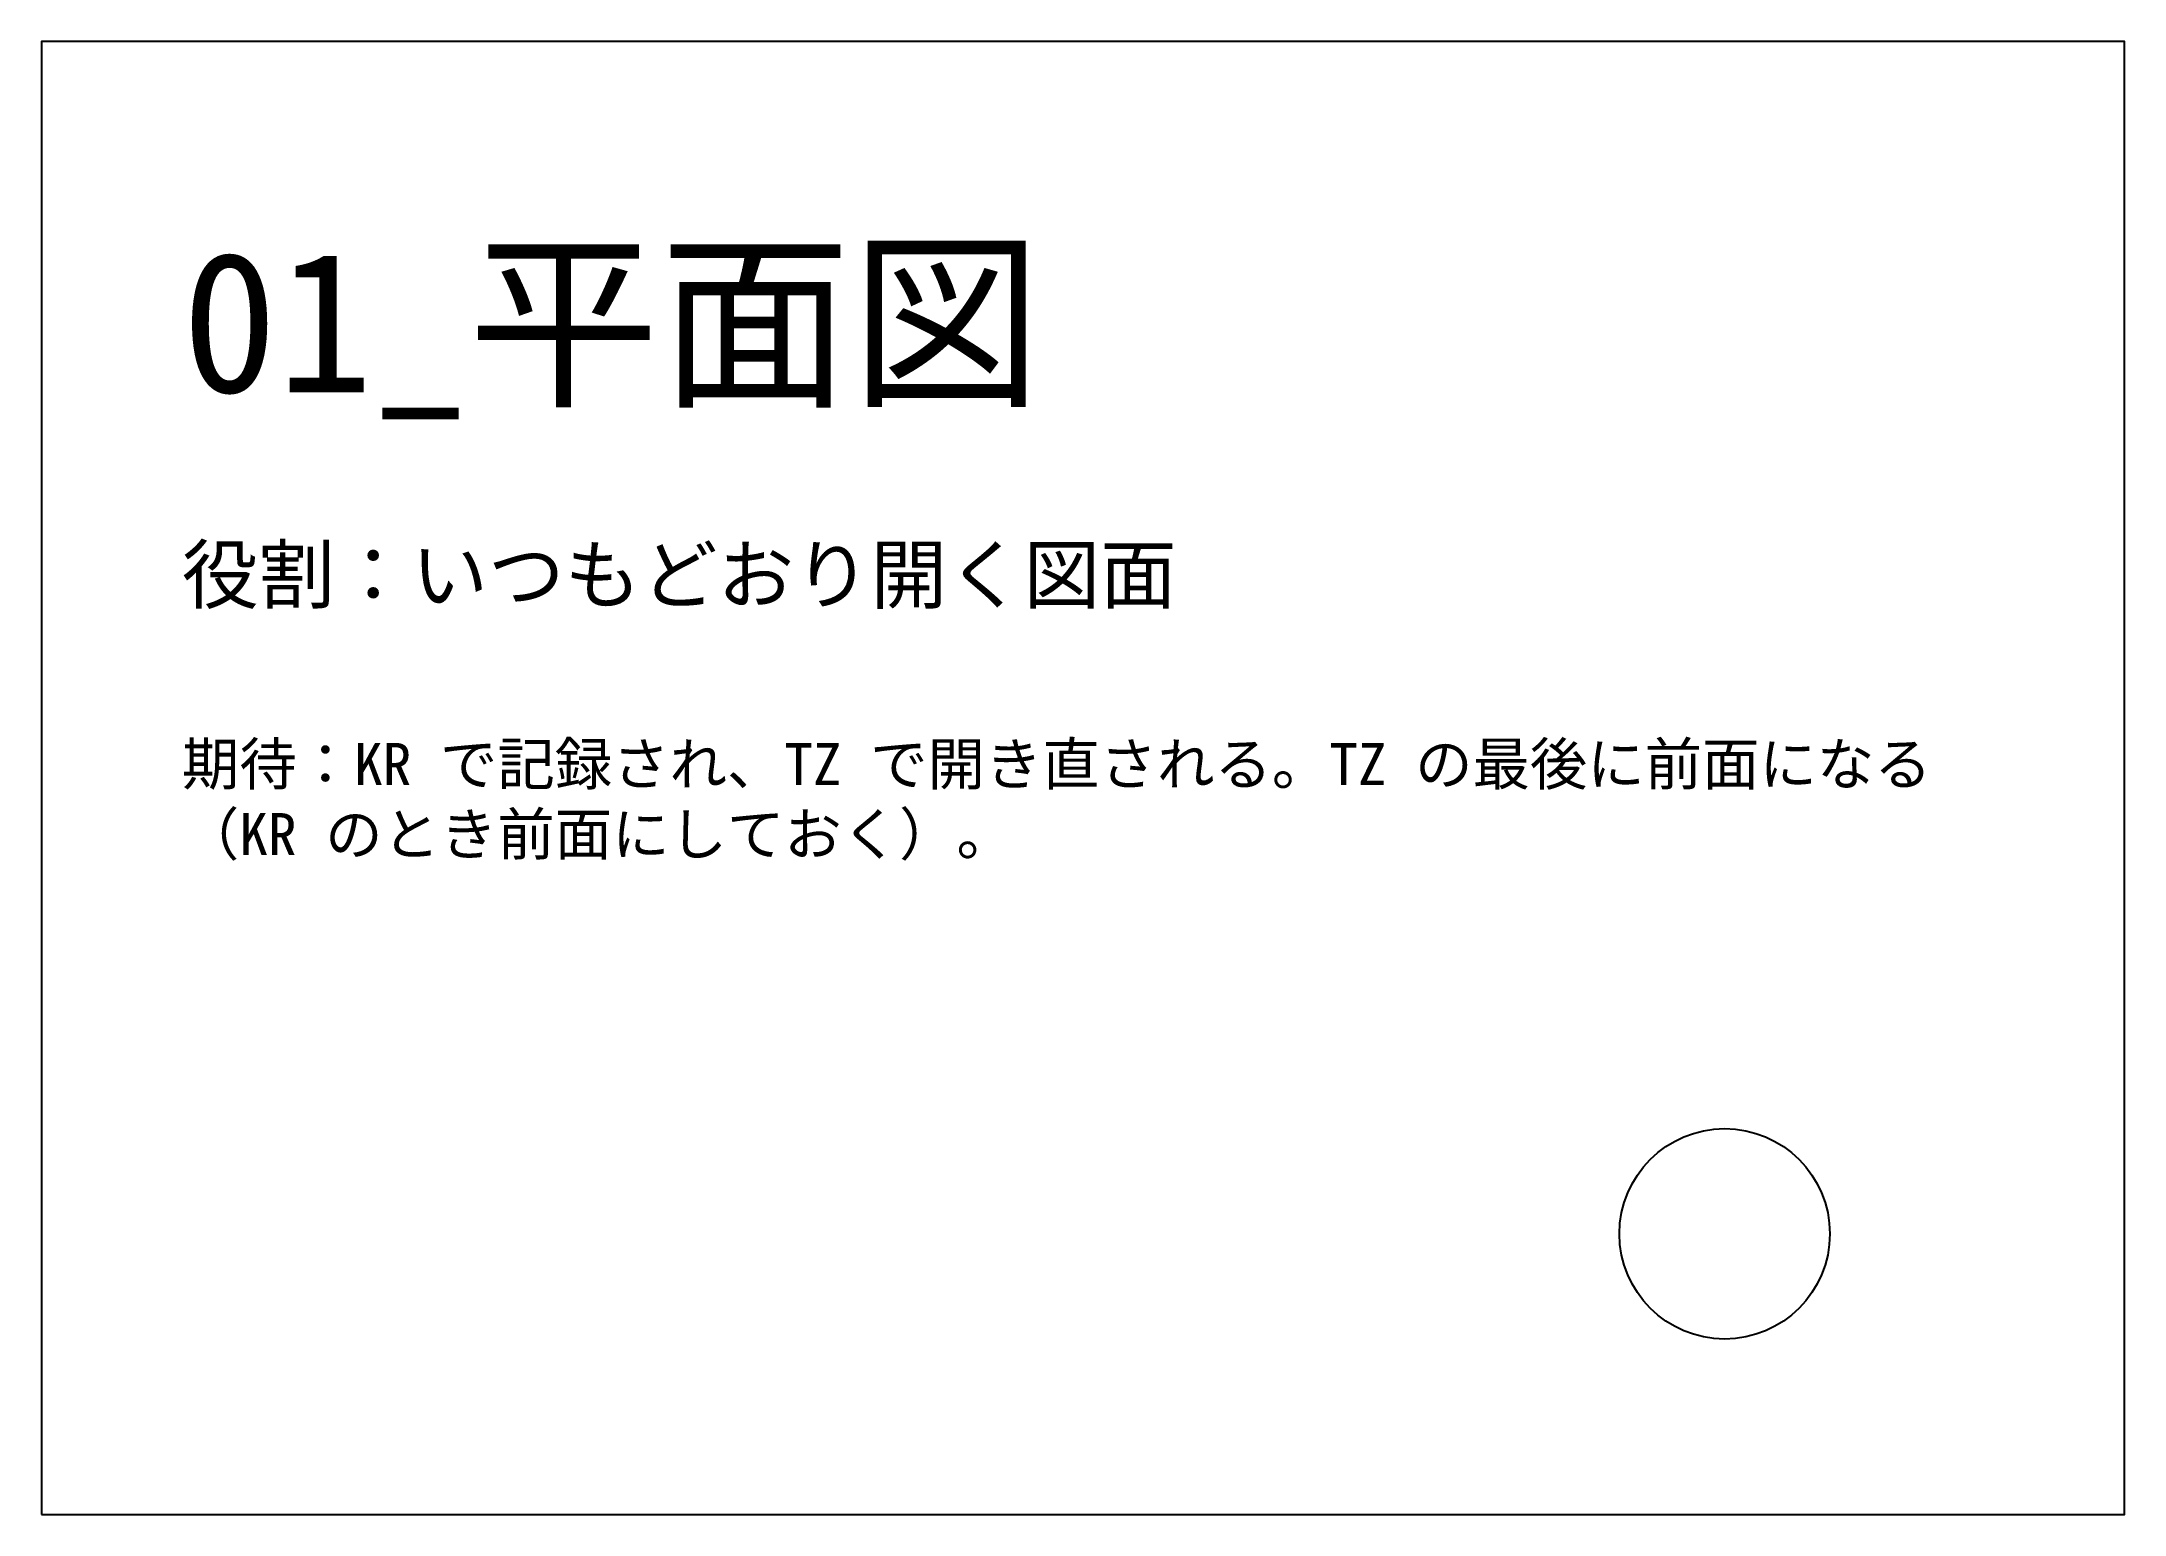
# Model space of a CAD drawing. Header units: millimetres. Extents: x 0 to 297, y 0 to 210.
import ezdxf

# ---------------------------------------------------------------- set-up
doc = ezdxf.new("R2010")
doc.units = ezdxf.units.MM
doc.layers.add('KR_作図', color=4, linetype='Continuous')
doc.layers.add('KR_見出し', color=8, linetype='Continuous')
doc.styles.add('KR_JP', font='msgothic.ttc')

msp = doc.modelspace()

# ---------------------------------------------------------------- linework, layer by layer
at = {"layer": 'KR_作図'}
msp.add_circle((240, 40), 15, dxfattribs=at)
at = {"layer": 'KR_見出し'}
msp.add_lwpolyline([(0, 0), (297, 0), (297, 210), (0, 210)], close=True, dxfattribs=at)

# ---------------------------------------------------------------- texts
at = {"layer": 'KR_見出し', "style": 'KR_JP'}
for s, height, p in [('01_平面図', 20, (20, 160)), ('役割：いつもどおり開く図面', 8, (20, 130))]:
    msp.add_text(s, height=height, dxfattribs=at).set_placement(p)
at = {"layer": 'KR_見出し', "insert": (20, 110), "char_height": 6, "width": 250, "attachment_point": 1, "style": 'KR_JP'}
msp.add_mtext('期待：KR で記録され、TZ で開き直される。TZ の最後に前面になる（KR のとき前面にしておく）。', dxfattribs=at)

doc.saveas('drawing.dxf')
